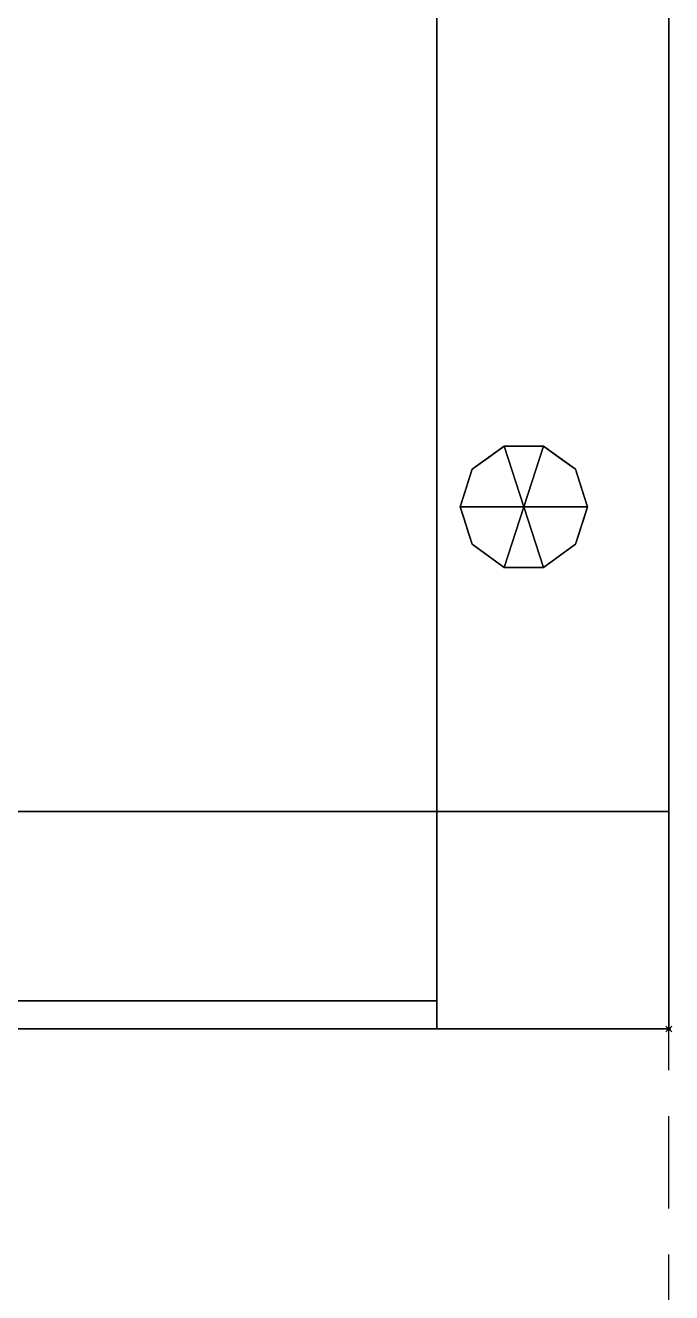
# Model space of a CAD drawing. Extents: x -1 to 891, y -1591 to 1.
# Drawn here: x 668 to 891, y -1000.9 to -564 of the extents above; entities that cross this region are included whole.
import ezdxf

# ---------------------------------------------------------------- set-up
doc = ezdxf.new("R2010")
doc.units = 0
doc.header["$PDMODE"] = 35
doc.linetypes.add('NASCOSTA', pattern=[9.525, 6.35, -3.175])
for name, color, linetype in [('IQ_200_2D', 1, 'Continuous'), ('IQ_200_3D', 1, 'Continuous'), ('IQ_204_2D', 7, 'Continuous'), ('IQ_BLACK_3D', 250, 'Continuous'), ('IQ_GLASS_3D', 142, 'Continuous'), ('IQ_INS_3D', 3, 'Continuous')]:
    doc.layers.add(name, color=color, linetype=linetype)

msp = doc.modelspace()

# ---------------------------------------------------------------- linework, layer by layer
at = {"layer": 'IQ_200_2D', "transparency": 33554687}
for p in [(890, 0), (0, -910)]:
    msp.add_line(p, (890, -910), dxfattribs=at)
at = {"layer": 'IQ_204_2D', "transparency": 33554687}
msp.add_line((160, -835), (890, -835), dxfattribs=at)
at = {"layer": 'IQ_204_2D', "linetype": 'NASCOSTA', "ltscale": 5, "transparency": 33554687}
msp.add_line((890, -1591), (890, -910), dxfattribs=at)
msp.add_arc((902.3, -856.88), 734.22, 184.14869, 269.0404, dxfattribs=at)
at = {"layer": 'IQ_INS_3D', "transparency": 33554687}
msp.add_point((890, -910), dxfattribs=at)

# ---------------------------------------------------------------- meshes
at = {"layer": 'IQ_200_3D', "transparency": 33554687}
mesh = msp.add_polyface(dxfattribs=at)
corners = [(890, 0, 130), (890, -835, 130), (160, -835, 130), (160, -910, 130), (0, -910, 130), (0, 0, 130)]
mesh.append_faces([[corners[k] for k in face] for face in [(0, 1, 2, 5)]], dxfattribs={"vtx2": -1})
mesh.append_faces([[corners[k] for k in face] for face in [(2, 3, 4, 5)]], dxfattribs={"vtx3": -1})
mesh = msp.add_polyface(dxfattribs=at)
corners = [(890, 0, 950), (0, 0, 950), (0, -910, 950), (160, -910, 950), (160, -835, 950), (890, -835, 950)]
mesh.append_faces([[corners[k] for k in face] for face in [(2, 3, 4, 1)]], dxfattribs={"vtx2": -1})
mesh.append_faces([[corners[k] for k in face] for face in [(4, 5, 0, 1)]], dxfattribs={"vtx3": -1})
mesh = msp.add_polyface(dxfattribs=at)
corners = [(890, 0, 130), (890, 0, 950), (890, -835, 950), (890, -835, 130)]
mesh.append_faces([[corners[k] for k in face] for face in [(0, 1, 2, 3)]])
mesh = msp.add_polyface(dxfattribs=at)
corners = [(160, -58, 140), (160, -835, 140), (810, -835, 140), (810, -58, 140)]
mesh.append_faces([[corners[k] for k in face] for face in [(0, 1, 2, 3)]])
mesh = msp.add_polyface(dxfattribs=at)
corners = [(810, -58, 931.18), (810, -835, 931.18), (160, -835, 931.18), (160, -58, 931.18)]
mesh.append_faces([[corners[k] for k in face] for face in [(0, 1, 2, 3)]])
mesh = msp.add_polyface(dxfattribs=at)
corners = [(810, -58, 140), (810, -835, 140), (810, -835, 931.18), (810, -58, 931.18)]
mesh.append_faces([[corners[k] for k in face] for face in [(0, 1, 2, 3)]])
mesh = msp.add_polyface(dxfattribs=at)
corners = [(840, -730, 130), (862, -730, 130), (857.8, -717.07, 130), (846.8, -709.08, 130), (833.2, -709.08, 130), (822.2, -717.07, 130), (818, -730, 130)]
mesh.append_faces([[corners[k] for k in face] for face in [(0, 4, 5, 6)]], dxfattribs={"vtx0": -1})
mesh.append_faces([[corners[k] for k in face] for face in [(0, 3, 4)]], dxfattribs={"vtx0": -1, "vtx2": -1})
mesh.append_faces([[corners[k] for k in face] for face in [(0, 1, 2, 3)]], dxfattribs={"vtx3": -1})
mesh = msp.add_polyface(dxfattribs=at)
corners = [(818, -730, 130), (822.2, -717.07, 130), (833.2, -709.08, 130), (846.8, -709.08, 130), (857.8, -717.07, 130), (862, -730, 130), (862, -730, 0), (857.8, -717.07, 0), (846.8, -709.08, 0), (833.2, -709.08, 0), (822.2, -717.07, 0), (818, -730, 0), (852.3, -713.07, 130), (852.3, -713.07, 0), (859.9, -723.53, 0), (859.9, -723.53, 130), (840, -709.08, 130), (840, -709.08, 0), (827.7, -713.07, 0), (827.7, -713.07, 130), (820.94, -720.95, 0), (820.1, -723.53, 130), (819.47, -725.47, 0)]
mesh.append_faces([[corners[k] for k in face] for face in [(14, 15, 5, 6)]], dxfattribs={"vtx0": -1})
mesh.append_faces([[corners[k] for k in face] for face in [(21, 22, 0), (20, 1, 10), (1, 20, 21)]], dxfattribs={"vtx0": -1, "vtx1": -1})
mesh.append_faces([[corners[k] for k in face] for face in [(21, 20, 22)]], dxfattribs={"vtx0": -1, "vtx2": -1})
mesh.append_faces([[corners[k] for k in face] for face in [(14, 7, 4, 15), (13, 8, 3, 12), (7, 13, 12, 4), (16, 3, 8, 17), (17, 9, 2, 16), (19, 2, 9, 18), (1, 19, 18, 10)]], dxfattribs={"vtx1": -1, "vtx3": -1})
mesh.append_faces([[corners[k] for k in face] for face in [(22, 11, 0)]], dxfattribs={"vtx2": -1})
mesh = msp.add_polyface(dxfattribs=at)
corners = [(818, -730, 0), (822.2, -717.07, 0), (833.2, -709.08, 0), (846.8, -709.08, 0), (857.8, -717.07, 0), (862, -730, 0), (840, -730, 0)]
mesh.append_faces([[corners[k] for k in face] for face in [(1, 2, 6, 0)]], dxfattribs={"vtx1": -1})
mesh.append_faces([[corners[k] for k in face] for face in [(2, 3, 6)]], dxfattribs={"vtx1": -1, "vtx2": -1})
mesh.append_faces([[corners[k] for k in face] for face in [(4, 5, 6, 3)]], dxfattribs={"vtx2": -1})
mesh = msp.add_polyface(dxfattribs=at)
corners = [(840, -730, 130), (818, -730, 130), (822.2, -742.93, 130), (833.2, -750.92, 130), (846.8, -750.92, 130), (857.8, -742.93, 130), (862, -730, 130)]
mesh.append_faces([[corners[k] for k in face] for face in [(0, 4, 5, 6)]], dxfattribs={"vtx0": -1})
mesh.append_faces([[corners[k] for k in face] for face in [(4, 0, 3)]], dxfattribs={"vtx0": -1, "vtx1": -1})
mesh.append_faces([[corners[k] for k in face] for face in [(0, 1, 2, 3)]], dxfattribs={"vtx3": -1})
mesh = msp.add_polyface(dxfattribs=at)
corners = [(862, -730, 130), (857.8, -742.93, 130), (846.8, -750.92, 130), (833.2, -750.92, 130), (822.2, -742.93, 130), (818, -730, 130), (818, -730, 0), (822.2, -742.93, 0), (833.2, -750.92, 0), (846.8, -750.92, 0), (857.8, -742.93, 0), (862, -730, 0), (820.94, -739.05, 130), (820.1, -736.47, 0), (827.7, -746.93, 0), (827.7, -746.93, 130), (840, -750.92, 130), (840, -750.92, 0), (852.3, -746.93, 0), (852.3, -746.93, 130), (859.06, -739.05, 0), (859.9, -736.47, 130), (819.47, -734.53, 130), (860.53, -734.53, 0)]
mesh.append_faces([[corners[k] for k in face] for face in [(7, 12, 13), (21, 23, 0), (1, 20, 21), (20, 1, 10)]], dxfattribs={"vtx0": -1, "vtx1": -1})
mesh.append_faces([[corners[k] for k in face] for face in [(13, 12, 22), (7, 4, 12), (21, 20, 23)]], dxfattribs={"vtx0": -1, "vtx2": -1})
mesh.append_faces([[corners[k] for k in face] for face in [(6, 13, 22)]], dxfattribs={"vtx1": -1, "vtx2": -1})
mesh.append_faces([[corners[k] for k in face] for face in [(15, 4, 7, 14), (3, 15, 14, 8), (17, 9, 2, 16), (19, 2, 9, 18), (18, 10, 1, 19), (16, 3, 8, 17)]], dxfattribs={"vtx1": -1, "vtx3": -1})
mesh.append_faces([[corners[k] for k in face] for face in [(22, 5, 6), (23, 11, 0)]], dxfattribs={"vtx2": -1})
mesh = msp.add_polyface(dxfattribs=at)
corners = [(862, -730, 0), (857.8, -742.93, 0), (846.8, -750.92, 0), (833.2, -750.92, 0), (822.2, -742.93, 0), (818, -730, 0), (840, -730, 0)]
mesh.append_faces([[corners[k] for k in face] for face in [(3, 6, 2)]], dxfattribs={"vtx0": -1, "vtx1": -1})
mesh.append_faces([[corners[k] for k in face] for face in [(1, 2, 6, 0)]], dxfattribs={"vtx1": -1})
mesh.append_faces([[corners[k] for k in face] for face in [(4, 5, 6, 3)]], dxfattribs={"vtx2": -1})
mesh = msp.add_polyface(dxfattribs=at)
corners = [(160, -835, 130), (890, -835, 130), (890, -835, 950), (160, -835, 950), (160, -835, 931.18), (810, -835, 931.18), (810, -835, 140), (160, -835, 140)]
mesh.append_faces([[corners[k] for k in face] for face in [(1, 2, 5, 6)]], dxfattribs={"vtx1": -1, "vtx3": -1})
mesh.append_faces([[corners[k] for k in face] for face in [(3, 4, 5, 2)]], dxfattribs={"vtx2": -1})
mesh.append_faces([[corners[k] for k in face] for face in [(6, 7, 0, 1)]], dxfattribs={"vtx3": -1})
mesh = msp.add_polyface(dxfattribs=at)
corners = [(890, -835, 950), (890, -835, 130), (170, -835, 130), (170, -835, 950), (250, -835, 135), (810, -835, 135), (810, -835, 945), (250, -835, 945)]
mesh.append_faces([[corners[k] for k in face] for face in [(0, 6, 7, 3), (3, 7, 4, 2)]], dxfattribs={"vtx0": -1, "vtx2": -1})
mesh.append_faces([[corners[k] for k in face] for face in [(5, 6, 0, 1), (4, 5, 1, 2)]], dxfattribs={"vtx1": -1, "vtx3": -1})
mesh = msp.add_polyface(dxfattribs=at)
corners = [(170, -835, 950), (170, -910, 950), (890, -910, 950), (890, -835, 950)]
mesh.append_faces([[corners[k] for k in face] for face in [(0, 1, 2, 3)]])
mesh = msp.add_polyface(dxfattribs=at)
corners = [(890, -835, 130), (890, -910, 130), (170, -910, 130), (170, -835, 130)]
mesh.append_faces([[corners[k] for k in face] for face in [(0, 1, 2, 3)]])
mesh = msp.add_polyface(dxfattribs=at)
corners = [(250, -835, 135), (250, -910, 135), (810, -910, 135), (810, -835, 135)]
mesh.append_faces([[corners[k] for k in face] for face in [(0, 1, 2, 3)]])
mesh = msp.add_polyface(dxfattribs=at)
corners = [(810, -835, 945), (810, -910, 945), (250, -910, 945), (250, -835, 945)]
mesh.append_faces([[corners[k] for k in face] for face in [(0, 1, 2, 3)]])
mesh = msp.add_polyface(dxfattribs=at)
corners = [(810, -835, 135), (810, -910, 135), (810, -910, 945), (810, -835, 945)]
mesh.append_faces([[corners[k] for k in face] for face in [(0, 1, 2, 3)]])
mesh = msp.add_polyface(dxfattribs=at)
corners = [(890, -835, 950), (890, -910, 950), (890, -910, 130), (890, -835, 130)]
mesh.append_faces([[corners[k] for k in face] for face in [(0, 1, 2, 3)]])
mesh = msp.add_polyface(dxfattribs=at)
corners = [(890, -910, 950), (170, -910, 950), (170, -910, 130), (890, -910, 130), (250, -910, 135), (250, -910, 945), (810, -910, 945), (810, -910, 135)]
mesh.append_faces([[corners[k] for k in face] for face in [(3, 7, 4, 2), (2, 4, 5, 1)]], dxfattribs={"vtx0": -1, "vtx2": -1})
mesh.append_faces([[corners[k] for k in face] for face in [(6, 7, 3, 0), (5, 6, 0, 1)]], dxfattribs={"vtx1": -1, "vtx3": -1})
at = {"layer": 'IQ_BLACK_3D', "transparency": 33554687}
mesh = msp.add_polyface(dxfattribs=at)
corners = [(810, -910, 135), (810, -910, 945), (250, -910, 945), (250, -910, 135), (415, -910, 227.04), (263.78, -910, 227.04), (263.78, -910, 867.04), (796.22, -910, 867.04), (796.22, -910, 227.04), (645, -910, 227.04), (616.72, -910, 255.32), (530, -910, 255.32), (443.28, -910, 255.32)]
mesh.append_faces([[corners[k] for k in face] for face in [(0, 8, 9, 3), (8, 0, 1, 7)]], dxfattribs={"vtx0": -1, "vtx2": -1})
mesh.append_faces([[corners[k] for k in face] for face in [(10, 11, 9)]], dxfattribs={"vtx1": -1})
mesh.append_faces([[corners[k] for k in face] for face in [(4, 5, 3, 9)]], dxfattribs={"vtx1": -1, "vtx2": -1, "vtx3": -1})
mesh.append_faces([[corners[k] for k in face] for face in [(2, 3, 5, 6), (1, 2, 6, 7)]], dxfattribs={"vtx1": -1, "vtx3": -1})
mesh.append_faces([[corners[k] for k in face] for face in [(11, 12, 4, 9)]], dxfattribs={"vtx2": -1, "vtx3": -1})
at = {"layer": 'IQ_GLASS_3D', "transparency": 33554687}
mesh = msp.add_polyface(dxfattribs=at)
corners = [(250, -900.31, 135), (250, -900.31, 945), (810, -900.31, 945), (810, -900.31, 135)]
mesh.append_faces([[corners[k] for k in face] for face in [(0, 1, 2, 3)]])
mesh = msp.add_polyface(dxfattribs=at)
corners = [(810, -900.31, 135), (810, -910, 135), (250, -910, 135), (250, -900.31, 135)]
mesh.append_faces([[corners[k] for k in face] for face in [(0, 1, 2, 3)]])
mesh = msp.add_polyface(dxfattribs=at)
corners = [(250, -900.31, 945), (250, -910, 945), (810, -910, 945), (810, -900.31, 945)]
mesh.append_faces([[corners[k] for k in face] for face in [(0, 1, 2, 3)]])
mesh = msp.add_polyface(dxfattribs=at)
corners = [(810, -900.31, 945), (810, -910, 945), (810, -910, 135), (810, -900.31, 135)]
mesh.append_faces([[corners[k] for k in face] for face in [(0, 1, 2, 3)]])
mesh = msp.add_polyface(dxfattribs=at)
corners = [(415, -910, 227.04), (443.28, -910, 255.32), (530, -910, 255.32), (616.72, -910, 255.32), (645, -910, 227.04), (796.22, -910, 227.04), (796.22, -910, 867.04), (263.78, -910, 867.04), (263.78, -910, 227.04)]
mesh.append_faces([[corners[k] for k in face] for face in [(7, 1, 2)]], dxfattribs={"vtx0": -1, "vtx2": -1})
mesh.append_faces([[corners[k] for k in face] for face in [(2, 3, 6, 7)]], dxfattribs={"vtx1": -1, "vtx3": -1})
mesh.append_faces([[corners[k] for k in face] for face in [(8, 0, 1, 7)]], dxfattribs={"vtx2": -1})
mesh.append_faces([[corners[k] for k in face] for face in [(3, 4, 5, 6)]], dxfattribs={"vtx3": -1})

doc.saveas('drawing.dxf')
